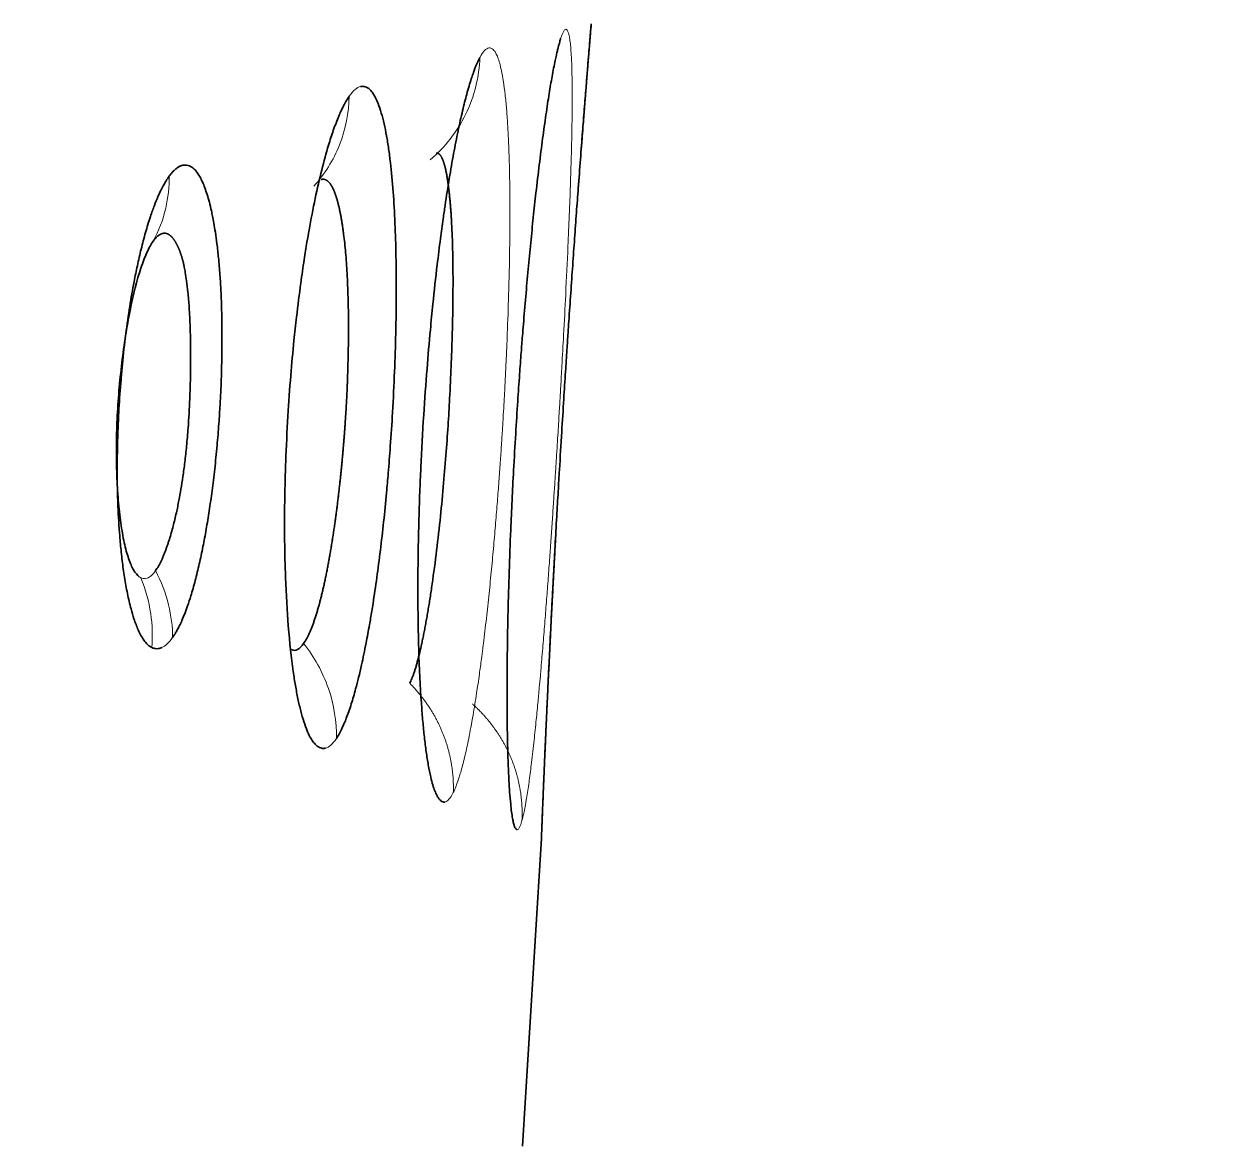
# Model space of a CAD drawing. Header units: inches. Extents: x -1096 to 3103, y -191 to 3207.
# Drawn here: x -28.635 to -24.657, y 1538.938 to 1542.681 of the extents above; entities that cross this region are included whole.
import ezdxf

# ---------------------------------------------------------------- set-up
doc = ezdxf.new("R2010")
doc.units = ezdxf.units.IN

msp = doc.modelspace()

# ---------------------------------------------------------------- linework, layer by layer
at = {"lineweight": 35}
for p, q in [((-26.7438, 1542.6811), (-26.7462, 1542.6517)), ((-26.9725, 1538.9381), (-26.9097, 1539.9651))]:
    msp.add_line(p, q, dxfattribs=at)
at = {"lineweight": 13}
for points, knots in [([(-24.657, 1604.0575), (-24.6612, 1604.0019), (-24.6697, 1603.8898), (-24.6825, 1603.7202), (-24.6954, 1603.5479), (-24.7085, 1603.373), (-24.7217, 1603.1954), (-24.7351, 1603.0151), (-24.7487, 1602.8322), (-24.7624, 1602.6465), (-24.7762, 1602.4583), (-24.8033, 1602.0882), (-24.8495, 1601.4522), (-24.9046, 1600.6884), (-24.9558, 1599.9769), (-24.9972, 1599.4027), (-25.0386, 1598.8284), (-25.08, 1598.2541), (-25.1215, 1597.6798), (-25.2023, 1596.5586), (-25.3127, 1595.03), (-25.4425, 1593.2333), (-25.5422, 1591.8545), (-25.6116, 1590.8938), (-25.6605, 1590.2177), (-25.6991, 1589.6825), (-25.7378, 1589.1445), (-25.7775, 1588.5933), (-25.8181, 1588.029), (-25.8596, 1587.4515), (-25.9021, 1586.8608), (-25.9455, 1586.257), (-25.9898, 1585.64), (-26.035, 1585.0098), (-26.0812, 1584.3665), (-26.1283, 1583.71), (-26.1763, 1583.0403), (-26.2252, 1582.3575), (-26.2751, 1581.6615), (-26.3258, 1580.9523), (-26.3776, 1580.23), (-26.4302, 1579.4945), (-26.4838, 1578.7459), (-26.5383, 1577.9841), (-26.5937, 1577.2091), (-26.7064, 1575.6334), (-26.878, 1573.2344), (-27.1101, 1569.9896), (-27.348, 1566.6641), (-27.5918, 1563.2577), (-27.8414, 1559.7706), (-28.0968, 1556.2027), (-28.3581, 1552.554), (-28.6288, 1548.7766), (-28.9068, 1544.8982), (-29.1902, 1540.9465), (-29.4735, 1536.9971), (-29.7568, 1533.05), (-30.0401, 1529.1052), (-30.3233, 1525.1627), (-30.6065, 1521.2225), (-30.8896, 1517.2847), (-31.1726, 1513.3491), (-31.4555, 1509.4158), (-31.7384, 1505.4849), (-32.0211, 1501.5563), (-32.3037, 1497.6299), (-32.4922, 1495.0131), (-32.5863, 1493.7051)], [0, 0, 0, 0, 0.001515, 0.003053, 0.004616, 0.006203, 0.007814, 0.009449, 0.011108, 0.012791, 0.014499, 0.01623, 0.022857, 0.031796, 0.037001, 0.042205, 0.047411, 0.052616, 0.057822, 0.063029, 0.083104, 0.099391, 0.111888, 0.120596, 0.125515, 0.130273, 0.135149, 0.140145, 0.14526, 0.150494, 0.155847, 0.16132, 0.166912, 0.172623, 0.178453, 0.184403, 0.190472, 0.19666, 0.202967, 0.209394, 0.21594, 0.222605, 0.229389, 0.236293, 0.243316, 0.250458, 0.27913, 0.308534, 0.338669, 0.369537, 0.401135, 0.433466, 0.466528, 0.500322, 0.536151, 0.571959, 0.607745, 0.64351, 0.679254, 0.714977, 0.750679, 0.78636, 0.822019, 0.857658, 0.893275, 0.928871, 0.964446, 1, 1, 1, 1]), ([(-26.9746, 1540.0242), (-26.9742, 1540.0256), (-26.9734, 1540.0287), (-26.972, 1540.0341), (-26.9705, 1540.0406), (-26.9687, 1540.0486), (-26.9667, 1540.058), (-26.9645, 1540.0693), (-26.9621, 1540.0826), (-26.9577, 1540.1082), (-26.9516, 1540.1484), (-26.9435, 1540.2105), (-26.9357, 1540.2779), (-26.9284, 1540.3478), (-26.9222, 1540.4101), (-26.9174, 1540.4622), (-26.9138, 1540.5017), (-26.9116, 1540.5272), (-26.9085, 1540.5633), (-26.9041, 1540.6149), (-26.8982, 1540.6883), (-26.8926, 1540.7606), (-26.8873, 1540.8311), (-26.8823, 1540.8993), (-26.8777, 1540.9647), (-26.8734, 1541.0271), (-26.8694, 1541.0863), (-26.8657, 1541.1419), (-26.8623, 1541.1939), (-26.8593, 1541.2421), (-26.8565, 1541.2864), (-26.854, 1541.3268), (-26.8518, 1541.3633), (-26.8499, 1541.3957), (-26.8482, 1541.4241), (-26.8468, 1541.4485), (-26.8446, 1541.4867), (-26.8409, 1541.5515), (-26.8352, 1541.655), (-26.8282, 1541.79), (-26.8219, 1541.9236), (-26.8168, 1542.0444), (-26.8131, 1542.1442), (-26.8102, 1542.2393), (-26.8084, 1542.319), (-26.8074, 1542.3852), (-26.8071, 1542.4402), (-26.8074, 1542.4916), (-26.8084, 1542.5385), (-26.8101, 1542.5759), (-26.8122, 1542.6047), (-26.8145, 1542.6259), (-26.8172, 1542.6418), (-26.82, 1542.6523), (-26.8227, 1542.6584), (-26.825, 1542.6615), (-26.8269, 1542.6627), (-26.8281, 1542.6629), (-26.8286, 1542.663)], [0, 0, 0, 0, 0.004872, 0.010579, 0.017122, 0.024499, 0.03271, 0.041755, 0.051631, 0.062336, 0.094597, 0.12323, 0.155284, 0.182579, 0.205128, 0.222917, 0.235918, 0.244119, 0.247515, 0.270238, 0.291929, 0.312578, 0.332172, 0.350704, 0.368185, 0.384628, 0.400043, 0.414437, 0.42781, 0.440165, 0.451502, 0.461823, 0.471127, 0.479417, 0.486691, 0.492953, 0.4982, 0.516118, 0.543024, 0.578966, 0.624011, 0.654396, 0.685503, 0.717305, 0.749775, 0.772781, 0.796809, 0.821872, 0.847992, 0.875186, 0.895515, 0.916054, 0.936799, 0.954886, 0.970252, 0.982896, 0.992814, 1, 1, 1, 1]), ([(-27.2036, 1540.1177), (-27.2028, 1540.1193), (-27.2011, 1540.1229), (-27.1983, 1540.1293), (-27.1951, 1540.1371), (-27.1914, 1540.1468), (-27.1872, 1540.1586), (-27.1826, 1540.1729), (-27.1749, 1540.1988), (-27.1647, 1540.2383), (-27.1514, 1540.3001), (-27.1386, 1540.3694), (-27.1267, 1540.4429), (-27.1174, 1540.5066), (-27.1106, 1540.5569), (-27.1062, 1540.5914), (-27.1006, 1540.6358), (-27.0935, 1540.6961), (-27.0845, 1540.7793), (-27.0763, 1540.8607), (-27.069, 1540.9396), (-27.0625, 1541.0151), (-27.0567, 1541.0868), (-27.0516, 1541.1542), (-27.0471, 1541.217), (-27.0432, 1541.2751), (-27.0398, 1541.3282), (-27.0369, 1541.3762), (-27.0345, 1541.4191), (-27.0324, 1541.4569), (-27.0302, 1541.5007), (-27.0271, 1541.5642), (-27.023, 1541.6601), (-27.0186, 1541.7885), (-27.0158, 1541.9155), (-27.0147, 1542.0296), (-27.015, 1542.1229), (-27.0165, 1542.2119), (-27.0191, 1542.2863), (-27.0224, 1542.3481), (-27.0261, 1542.3993), (-27.0308, 1542.4469), (-27.0365, 1542.4899), (-27.0426, 1542.5241), (-27.0489, 1542.5503), (-27.0551, 1542.5695), (-27.0616, 1542.5836), (-27.0678, 1542.5928), (-27.0733, 1542.5979), (-27.078, 1542.6003), (-27.0818, 1542.6011), (-27.0841, 1542.601), (-27.085, 1542.601)], [0, 0, 0, 0, 0.005677, 0.012431, 0.020264, 0.029172, 0.039157, 0.050215, 0.062343, 0.094666, 0.123243, 0.158827, 0.188477, 0.212202, 0.229972, 0.241753, 0.247536, 0.274585, 0.300234, 0.324459, 0.347244, 0.368595, 0.388537, 0.407085, 0.424248, 0.440028, 0.454426, 0.467443, 0.479082, 0.489344, 0.498229, 0.51496, 0.541471, 0.577807, 0.624039, 0.654254, 0.685303, 0.717162, 0.749801, 0.772926, 0.797012, 0.822074, 0.848133, 0.875207, 0.895532, 0.916068, 0.936809, 0.954801, 0.970119, 0.982761, 0.992723, 1, 1, 1, 1]), ([(-27.1149, 1542.5692), (-27.1173, 1542.5049), (-27.1491, 1542.3736), (-27.2328, 1542.2682), (-27.281, 1542.2275)], [0, 0, 0, 0, 0.504102, 1, 1, 1, 1]), ([(-27.5506, 1542.4395), (-27.5517, 1542.385), (-27.5733, 1542.274), (-27.6331, 1542.1792), (-27.669, 1542.1395)], [0, 0, 0, 0, 0.501379, 1, 1, 1, 1]), ([(-28.151, 1542.173), (-28.1506, 1542.1371), (-28.1587, 1542.0612), (-28.1856, 1541.9905), (-28.2041, 1541.9565)], [0, 0, 0, 0, 0.475307, 1, 1, 1, 1]), ([(-28.1964, 1540.8575), (-28.2057, 1540.8441), (-28.215, 1540.8358), (-28.2334, 1540.8291), (-28.2424, 1540.8307), (-28.251, 1540.8372)], [0, 0, 0, 0, 0.5, 0.5, 1, 1, 1, 1]), ([(-28.2089, 1540.6009), (-28.2059, 1540.6382), (-28.2083, 1540.7185), (-28.2298, 1540.7957), (-28.2457, 1540.8336)], [0, 0, 0, 0, 0.47368, 1, 1, 1, 1]), ([(-28.1394, 1540.6343), (-28.1397, 1540.6703), (-28.1492, 1540.7474), (-28.1774, 1540.8214), (-28.1964, 1540.8575)], [0, 0, 0, 0, 0.477106, 1, 1, 1, 1]), ([(-27.5933, 1540.2978), (-27.5923, 1540.3529), (-27.6012, 1540.4103), (-27.6388, 1540.5191), (-27.6675, 1540.5706), (-27.7027, 1540.6148)], [0, 0, 0, 0, 0.5, 0.5, 1, 1, 1, 1]), ([(-27.2036, 1540.1177), (-27.2035, 1540.1214), (-27.2033, 1540.1288), (-27.2033, 1540.14), (-27.2036, 1540.1512), (-27.2042, 1540.1625), (-27.205, 1540.1738), (-27.2061, 1540.1851), (-27.2075, 1540.1965), (-27.2091, 1540.2078), (-27.211, 1540.2192), (-27.2131, 1540.2305), (-27.2156, 1540.2418), (-27.2183, 1540.253), (-27.2213, 1540.2642), (-27.2245, 1540.2754), (-27.228, 1540.2865), (-27.2318, 1540.2975), (-27.2359, 1540.3084), (-27.2402, 1540.3193), (-27.2448, 1540.33), (-27.2496, 1540.3406), (-27.2547, 1540.3511), (-27.2601, 1540.3615), (-27.2657, 1540.3718), (-27.2715, 1540.3819), (-27.2775, 1540.3919), (-27.2838, 1540.4017), (-27.2903, 1540.4113), (-27.297, 1540.4208), (-27.3038, 1540.4302), (-27.3109, 1540.4393), (-27.3182, 1540.4482), (-27.3256, 1540.457), (-27.3332, 1540.4656), (-27.3409, 1540.4739), (-27.3462, 1540.4793), (-27.3489, 1540.482)], [0, 0, 0, 0, 0.027905, 0.055941, 0.084098, 0.112368, 0.14074, 0.169207, 0.197757, 0.226383, 0.255076, 0.283826, 0.312624, 0.341464, 0.370336, 0.399232, 0.428147, 0.457072, 0.486003, 0.514932, 0.543857, 0.57277, 0.601666, 0.630538, 0.659379, 0.688181, 0.716937, 0.745638, 0.774275, 0.80284, 0.831323, 0.859716, 0.88801, 0.916194, 0.94426, 0.972198, 1, 1, 1, 1]), ([(-26.9746, 1540.0242), (-26.9745, 1540.0277), (-26.9742, 1540.0347), (-26.974, 1540.0453), (-26.9741, 1540.0559), (-26.9745, 1540.0666), (-26.975, 1540.0773), (-26.9758, 1540.0881), (-26.9769, 1540.0988), (-26.9782, 1540.1096), (-26.9797, 1540.1204), (-26.9815, 1540.1311), (-26.9836, 1540.1419), (-26.9858, 1540.1526), (-26.9883, 1540.1633), (-26.9911, 1540.1739), (-26.9941, 1540.1845), (-26.9973, 1540.1951), (-27.0008, 1540.2056), (-27.0046, 1540.216), (-27.0085, 1540.2263), (-27.0128, 1540.2365), (-27.0172, 1540.2467), (-27.0219, 1540.2567), (-27.0269, 1540.2666), (-27.032, 1540.2765), (-27.0374, 1540.2861), (-27.043, 1540.2957), (-27.0488, 1540.3051), (-27.0548, 1540.3144), (-27.061, 1540.3236), (-27.0674, 1540.3326), (-27.0739, 1540.3414), (-27.0806, 1540.3501), (-27.0875, 1540.3586), (-27.0946, 1540.3669), (-27.1018, 1540.3751), (-27.1092, 1540.3831), (-27.1167, 1540.3908), (-27.1244, 1540.3984), (-27.1321, 1540.4058), (-27.1375, 1540.4106), (-27.1401, 1540.413)], [0, 0, 0, 0, 0.024309, 0.048737, 0.073277, 0.097921, 0.122662, 0.147492, 0.172405, 0.197393, 0.222448, 0.247563, 0.272731, 0.297944, 0.323197, 0.348483, 0.373794, 0.399127, 0.424474, 0.449831, 0.475193, 0.500556, 0.525915, 0.551268, 0.576611, 0.601938, 0.627244, 0.652524, 0.677773, 0.702983, 0.728149, 0.753263, 0.778319, 0.80331, 0.828228, 0.853067, 0.877817, 0.902473, 0.927027, 0.951471, 0.975797, 1, 1, 1, 1])]:
    msp.add_open_spline(points, degree=3, knots=knots, dxfattribs=at)
for points in [[(-26.8286, 1542.663), (-26.8335, 1542.6624), (-26.8392, 1542.6522), (-26.8457, 1542.6321)], [(-27.085, 1542.601), (-27.0943, 1542.5995), (-27.1043, 1542.5889), (-27.1149, 1542.5692)], [(-27.5125, 1542.4721), (-27.5247, 1542.4691), (-27.5375, 1542.4583), (-27.5506, 1542.4395)], [(-28.2511, 1540.8371), (-28.2493, 1540.8357), (-28.2475, 1540.8345), (-28.2457, 1540.8336)], [(-28.1753, 1540.6006), (-28.1634, 1540.606), (-28.1513, 1540.6172), (-28.1394, 1540.6343)], [(-27.6301, 1540.2652), (-27.6181, 1540.2682), (-27.6057, 1540.2791), (-27.5933, 1540.2978)], [(-27.2323, 1540.0858), (-27.223, 1540.0873), (-27.2134, 1540.0979), (-27.2036, 1540.1177)], [(-26.9904, 1539.9933), (-26.9855, 1539.9939), (-26.9802, 1540.0041), (-26.9746, 1540.0242)]]:
    msp.add_open_spline(points, degree=3, dxfattribs=at)
at = {"lineweight": 35}
for points, knots in [([(-26.7869, 1542.1344), (-26.7867, 1542.1376), (-26.7839, 1542.1746), (-26.7787, 1542.2432), (-26.7724, 1542.3246), (-26.7671, 1542.3924), (-26.7627, 1542.449), (-26.7584, 1542.5019), (-26.7546, 1542.5503), (-26.7514, 1542.589), (-26.749, 1542.6189), (-26.7471, 1542.6411), (-26.7458, 1542.6577), (-26.7448, 1542.6689), (-26.7442, 1542.6756), (-26.7439, 1542.6791), (-26.7438, 1542.6806), (-26.7438, 1542.6809), (-26.7438, 1542.6811)], [0, 0, 0, 0, 0.009648, 0.109729, 0.211715, 0.284115, 0.359772, 0.438728, 0.521049, 0.606793, 0.670847, 0.735553, 0.800894, 0.857989, 0.906456, 0.946289, 0.977476, 1, 1, 1, 1]), ([(-26.8457, 1542.6321), (-26.8462, 1542.6305), (-26.8473, 1542.627), (-26.8491, 1542.6207), (-26.8513, 1542.6128), (-26.8539, 1542.603), (-26.8569, 1542.591), (-26.8602, 1542.5763), (-26.866, 1542.5497), (-26.8739, 1542.509), (-26.8842, 1542.448), (-26.8948, 1542.3789), (-26.9058, 1542.2996), (-26.917, 1542.2125), (-26.9273, 1542.1241), (-26.9369, 1542.0364), (-26.9456, 1541.9514), (-26.954, 1541.8631), (-26.9622, 1541.7722), (-26.9685, 1541.6975), (-26.9735, 1541.6349), (-26.9778, 1541.5795), (-26.9831, 1541.5069), (-26.9893, 1541.4169), (-26.9961, 1541.3096), (-27.0043, 1541.1656), (-27.014, 1540.9626), (-27.0202, 1540.7709), (-27.0232, 1540.6171), (-27.0244, 1540.5172), (-27.0246, 1540.421), (-27.0239, 1540.34), (-27.0226, 1540.2726), (-27.0209, 1540.217), (-27.0187, 1540.1652), (-27.0158, 1540.1184), (-27.0127, 1540.0809), (-27.0095, 1540.0521), (-27.0062, 1540.0306), (-27.0028, 1540.0148), (-26.9996, 1540.0042), (-26.9967, 1539.998), (-26.9942, 1539.9949), (-26.9921, 1539.9935), (-26.9909, 1539.9934), (-26.9904, 1539.9933)], [0, 0, 0, 0, 0.005489, 0.012106, 0.019849, 0.028718, 0.03871, 0.049822, 0.062049, 0.094134, 0.122722, 0.153793, 0.184814, 0.215782, 0.246701, 0.271782, 0.296807, 0.321791, 0.346741, 0.371656, 0.38183, 0.396322, 0.415129, 0.438238, 0.465633, 0.497291, 0.548689, 0.623092, 0.653058, 0.684038, 0.716037, 0.749085, 0.772414, 0.796664, 0.821824, 0.847885, 0.874825, 0.895221, 0.915812, 0.936601, 0.954502, 0.969791, 0.982471, 0.992541, 1, 1, 1, 1]), ([(-26.7462, 1542.6517), (-26.7463, 1542.6501), (-26.7466, 1542.6466), (-26.7471, 1542.6404), (-26.7477, 1542.6326), (-26.7485, 1542.6229), (-26.7495, 1542.6109), (-26.7507, 1542.5962), (-26.7529, 1542.5696), (-26.7563, 1542.5288), (-26.7612, 1542.4674), (-26.7668, 1542.3979), (-26.773, 1542.3179), (-26.7798, 1542.2299), (-26.7865, 1542.1404), (-26.7931, 1542.0517), (-26.7993, 1541.9655), (-26.8056, 1541.876), (-26.812, 1541.7838), (-26.8172, 1541.7082), (-26.8214, 1541.645), (-26.8251, 1541.5891), (-26.8299, 1541.5155), (-26.8357, 1541.4239), (-26.8425, 1541.3144), (-26.8487, 1541.2118), (-26.8542, 1541.1177), (-26.8591, 1541.0332), (-26.8645, 1540.9359), (-26.8703, 1540.8272), (-26.878, 1540.6788), (-26.8869, 1540.499), (-26.8936, 1540.3519), (-26.8979, 1540.2556), (-26.9003, 1540.1986), (-26.9026, 1540.1453), (-26.9046, 1540.0967), (-26.9062, 1540.0579), (-26.9074, 1540.0278), (-26.9083, 1540.0055), (-26.909, 1539.9887), (-26.9094, 1539.9775), (-26.9097, 1539.9708), (-26.9098, 1539.9672), (-26.9099, 1539.9655), (-26.9099, 1539.9652), (-26.9099, 1539.9651)], [0, 0, 0, 0, 0.005478, 0.012088, 0.019828, 0.028697, 0.038694, 0.049815, 0.062055, 0.094135, 0.122732, 0.153805, 0.184826, 0.215793, 0.246708, 0.271782, 0.296802, 0.321784, 0.346734, 0.371652, 0.381642, 0.396023, 0.414791, 0.437934, 0.465436, 0.497272, 0.515227, 0.536784, 0.561953, 0.590755, 0.623221, 0.684062, 0.749062, 0.772183, 0.796327, 0.821486, 0.847648, 0.874792, 0.895106, 0.915702, 0.936587, 0.954439, 0.969705, 0.982388, 0.992487, 1, 1, 1, 1]), ([(-27.1149, 1542.5692), (-27.1157, 1542.5676), (-27.1175, 1542.5641), (-27.1205, 1542.5579), (-27.1241, 1542.5501), (-27.1282, 1542.5406), (-27.1328, 1542.5288), (-27.138, 1542.5146), (-27.1467, 1542.4889), (-27.1584, 1542.4496), (-27.1731, 1542.3911), (-27.1877, 1542.3251), (-27.2026, 1542.2495), (-27.2171, 1542.1665), (-27.2287, 1542.0922), (-27.2384, 1542.0246), (-27.2473, 1541.959), (-27.259, 1541.8652), (-27.2702, 1541.7632), (-27.2816, 1541.6472), (-27.2921, 1541.524), (-27.3032, 1541.3699), (-27.3108, 1541.2318), (-27.3158, 1541.1119), (-27.3191, 1541.0094), (-27.3215, 1540.888), (-27.3221, 1540.7353), (-27.3188, 1540.5621), (-27.3116, 1540.4277), (-27.3041, 1540.3399), (-27.2986, 1540.2882), (-27.2923, 1540.2404), (-27.2851, 1540.1973), (-27.2777, 1540.1631), (-27.2704, 1540.1369), (-27.2635, 1540.1175), (-27.2565, 1540.1034), (-27.25, 1540.0942), (-27.2443, 1540.089), (-27.2394, 1540.0865), (-27.2355, 1540.0857), (-27.2332, 1540.0858), (-27.2323, 1540.0858)], [0, 0, 0, 0, 0.005516, 0.01215, 0.0199, 0.028767, 0.038748, 0.049839, 0.062036, 0.094143, 0.122701, 0.153762, 0.184779, 0.215748, 0.246673, 0.261603, 0.282411, 0.309111, 0.347406, 0.37165, 0.407578, 0.449462, 0.497236, 0.519574, 0.547992, 0.582517, 0.623199, 0.683878, 0.749073, 0.772572, 0.796908, 0.82207, 0.848049, 0.874824, 0.895222, 0.915813, 0.936602, 0.954405, 0.969645, 0.982324, 0.992443, 1, 1, 1, 1]), ([(-27.5933, 1540.2978), (-27.5923, 1540.2994), (-27.59, 1540.3029), (-27.5865, 1540.3089), (-27.5823, 1540.3164), (-27.5776, 1540.3255), (-27.5724, 1540.3365), (-27.5666, 1540.3496), (-27.5569, 1540.3735), (-27.5443, 1540.4097), (-27.5272, 1540.4683), (-27.5106, 1540.536), (-27.4954, 1540.6094), (-27.4841, 1540.6705), (-27.4766, 1540.7152), (-27.4683, 1540.7669), (-27.4584, 1540.8337), (-27.4466, 1540.9249), (-27.4358, 1541.0196), (-27.4272, 1541.1059), (-27.4198, 1541.1901), (-27.4129, 1541.2795), (-27.4055, 1541.3931), (-27.3993, 1541.5194), (-27.3936, 1541.6975), (-27.3931, 1541.8655), (-27.3977, 1542.0187), (-27.4038, 1542.124), (-27.4114, 1542.205), (-27.4192, 1542.2652), (-27.4262, 1542.3089), (-27.4344, 1542.3491), (-27.4437, 1542.3851), (-27.4532, 1542.4135), (-27.4626, 1542.4349), (-27.4716, 1542.4504), (-27.4807, 1542.4613), (-27.4892, 1542.4681), (-27.4967, 1542.4715), (-27.5031, 1542.4728), (-27.5082, 1542.4728), (-27.5112, 1542.4723), (-27.5125, 1542.4721)], [0, 0, 0, 0, 0.00574, 0.012539, 0.020395, 0.029309, 0.039278, 0.0503, 0.062374, 0.094808, 0.123301, 0.163195, 0.195598, 0.220506, 0.237864, 0.247638, 0.279014, 0.310359, 0.341623, 0.372778, 0.393309, 0.421103, 0.456142, 0.498405, 0.538106, 0.624054, 0.66412, 0.706058, 0.749801, 0.773059, 0.797214, 0.822278, 0.848274, 0.875218, 0.895535, 0.916069, 0.936814, 0.954645, 0.96988, 0.982521, 0.992562, 1, 1, 1, 1]), ([(-27.5506, 1542.4395), (-27.5516, 1542.438), (-27.5539, 1542.4347), (-27.5576, 1542.4288), (-27.5619, 1542.4215), (-27.5669, 1542.4125), (-27.5726, 1542.4016), (-27.5788, 1542.3884), (-27.5893, 1542.3647), (-27.6031, 1542.3288), (-27.6222, 1542.2697), (-27.6426, 1542.1951), (-27.6644, 1542.1001), (-27.6805, 1542.017), (-27.6925, 1541.9477), (-27.7018, 1541.8894), (-27.7138, 1541.8068), (-27.7251, 1541.7163), (-27.7363, 1541.6132), (-27.7463, 1541.5031), (-27.756, 1541.3674), (-27.7617, 1541.248), (-27.7648, 1541.145), (-27.7664, 1541.0564), (-27.7663, 1540.9494), (-27.7631, 1540.8155), (-27.7545, 1540.6645), (-27.7419, 1540.5485), (-27.7301, 1540.4731), (-27.7217, 1540.4288), (-27.7123, 1540.3885), (-27.7019, 1540.3525), (-27.6915, 1540.3242), (-27.6815, 1540.3028), (-27.6719, 1540.2872), (-27.6625, 1540.2762), (-27.6537, 1540.2694), (-27.6461, 1540.2659), (-27.6397, 1540.2646), (-27.6345, 1540.2645), (-27.6315, 1540.265), (-27.6301, 1540.2652)], [0, 0, 0, 0, 0.005554, 0.012212, 0.019972, 0.028835, 0.038798, 0.049857, 0.062009, 0.094144, 0.122654, 0.164029, 0.205336, 0.246577, 0.261309, 0.282117, 0.309016, 0.346447, 0.371562, 0.40803, 0.449921, 0.49717, 0.518469, 0.546547, 0.581427, 0.623161, 0.683442, 0.749063, 0.772788, 0.797238, 0.822404, 0.848274, 0.87483, 0.895236, 0.915826, 0.936607, 0.954255, 0.969416, 0.982094, 0.992289, 1, 1, 1, 1]), ([(-27.2609, 1542.2495), (-27.2604, 1542.2496), (-27.2593, 1542.2498), (-27.2578, 1542.2498), (-27.2562, 1542.2496), (-27.2547, 1542.2491), (-27.2532, 1542.2484), (-27.2517, 1542.2475), (-27.2502, 1542.2463), (-27.2488, 1542.245), (-27.2474, 1542.2434), (-27.2461, 1542.2416), (-27.2447, 1542.2396), (-27.2434, 1542.2374), (-27.2421, 1542.235), (-27.2408, 1542.2324), (-27.2396, 1542.2296), (-27.2384, 1542.2266), (-27.2372, 1542.2235), (-27.236, 1542.2201), (-27.2349, 1542.2166), (-27.2338, 1542.213), (-27.2327, 1542.2091), (-27.2316, 1542.2051), (-27.2306, 1542.201), (-27.2296, 1542.1967), (-27.2286, 1542.1922), (-27.2276, 1542.1876), (-27.2267, 1542.1829), (-27.2257, 1542.178), (-27.2248, 1542.173), (-27.224, 1542.1678), (-27.2231, 1542.1625), (-27.2223, 1542.1571), (-27.2215, 1542.1516), (-27.2207, 1542.146), (-27.2199, 1542.1402), (-27.2192, 1542.1343), (-27.2184, 1542.1284), (-27.2177, 1542.1223), (-27.2171, 1542.1161), (-27.2164, 1542.1098), (-27.2158, 1542.1034), (-27.2151, 1542.0969), (-27.2145, 1542.0904), (-27.214, 1542.0837), (-27.2134, 1542.077), (-27.2129, 1542.0702), (-27.2123, 1542.0634), (-27.2118, 1542.0564), (-27.2113, 1542.0494), (-27.2109, 1542.0424), (-27.2104, 1542.0353), (-27.21, 1542.0281), (-27.2086, 1542.0046), (-27.2066, 1541.9615), (-27.205, 1541.8935), (-27.2044, 1541.8169), (-27.2051, 1541.7317), (-27.2072, 1541.6385), (-27.2107, 1541.5379), (-27.2153, 1541.4377), (-27.2211, 1541.3382), (-27.2282, 1541.2389), (-27.2371, 1541.1325), (-27.248, 1541.021), (-27.261, 1540.9073), (-27.2719, 1540.8272), (-27.2794, 1540.7779), (-27.2827, 1540.7562), (-27.2861, 1540.7352), (-27.2896, 1540.7148), (-27.293, 1540.6951), (-27.2965, 1540.676), (-27.2999, 1540.6577), (-27.3034, 1540.64), (-27.3069, 1540.623), (-27.3104, 1540.6068), (-27.3139, 1540.5913), (-27.3174, 1540.5766), (-27.3209, 1540.5627), (-27.3245, 1540.5496), (-27.328, 1540.5373), (-27.3315, 1540.5258), (-27.335, 1540.5152), (-27.3385, 1540.5055), (-27.342, 1540.4967), (-27.3454, 1540.4887), (-27.3477, 1540.4843), (-27.3489, 1540.482)], [0, 0, 0, 0, 0.005645, 0.011258, 0.016839, 0.022387, 0.027904, 0.033389, 0.038844, 0.044268, 0.049661, 0.055023, 0.060356, 0.065659, 0.070932, 0.076175, 0.081388, 0.086572, 0.091726, 0.09685, 0.101945, 0.10701, 0.112045, 0.11705, 0.122026, 0.126972, 0.131888, 0.136774, 0.141631, 0.146459, 0.151256, 0.156025, 0.160764, 0.165474, 0.170154, 0.174805, 0.179427, 0.18402, 0.188585, 0.19312, 0.197627, 0.202105, 0.206555, 0.210977, 0.21537, 0.219735, 0.224072, 0.228381, 0.232662, 0.236915, 0.241139, 0.245336, 0.249505, 0.253646, 0.257758, 0.289699, 0.323212, 0.358274, 0.394852, 0.432909, 0.472422, 0.513416, 0.547827, 0.585533, 0.626524, 0.67085, 0.718576, 0.769541, 0.780461, 0.791381, 0.802299, 0.813213, 0.824125, 0.835038, 0.845953, 0.856873, 0.8678, 0.878734, 0.889679, 0.900636, 0.911606, 0.922593, 0.933597, 0.944622, 0.955665, 0.966726, 0.977802, 0.988894, 1, 1, 1, 1]), ([(-28.1144, 1542.2067), (-28.1154, 1542.2062), (-28.1175, 1542.2052), (-28.1207, 1542.2034), (-28.1238, 1542.2013), (-28.1269, 1542.199), (-28.13, 1542.1965), (-28.133, 1542.1937), (-28.1361, 1542.1907), (-28.1391, 1542.1876), (-28.1421, 1542.1842), (-28.1451, 1542.1807), (-28.148, 1542.1769), (-28.15, 1542.1743), (-28.151, 1542.173)], [0, 0, 0, 0, 0.087726, 0.174597, 0.26064, 0.345882, 0.430348, 0.514063, 0.597044, 0.679271, 0.760709, 0.841329, 0.921101, 1, 1, 1, 1]), ([(-28.1394, 1540.6343), (-28.138, 1540.6364), (-28.1349, 1540.6412), (-28.1297, 1540.6496), (-28.1234, 1540.6605), (-28.1162, 1540.6745), (-28.108, 1540.6921), (-28.0989, 1540.714), (-28.089, 1540.7409), (-28.0771, 1540.7773), (-28.064, 1540.8234), (-28.0505, 1540.8787), (-28.0383, 1540.936), (-28.0273, 1540.995), (-28.0171, 1541.0572), (-28.0076, 1541.1243), (-27.9988, 1541.1972), (-27.9912, 1541.2723), (-27.9854, 1541.3441), (-27.9813, 1541.4072), (-27.9786, 1541.4599), (-27.977, 1541.5022), (-27.9761, 1541.534), (-27.9757, 1541.5555), (-27.9753, 1541.5738), (-27.9751, 1541.5926), (-27.9749, 1541.6152), (-27.9748, 1541.6386), (-27.9749, 1541.6626), (-27.9752, 1541.6872), (-27.9756, 1541.7124), (-27.9763, 1541.738), (-27.9772, 1541.764), (-27.9784, 1541.7904), (-27.9799, 1541.817), (-27.9823, 1541.8545), (-27.9861, 1541.8989), (-27.9913, 1541.9461), (-27.9966, 1541.9845), (-28.0016, 1542.015), (-28.006, 1542.0384), (-28.011, 1542.062), (-28.0169, 1542.0864), (-28.0243, 1542.1122), (-28.0319, 1542.1346), (-28.0398, 1542.1539), (-28.0478, 1542.1701), (-28.0571, 1542.1851), (-28.0688, 1542.1991), (-28.0813, 1542.2074), (-28.0927, 1542.2104), (-28.1011, 1542.2104), (-28.1082, 1542.2091), (-28.1125, 1542.2075), (-28.1144, 1542.2067)], [0, 0, 0, 0, 0.008312, 0.018718, 0.031215, 0.045793, 0.062447, 0.081166, 0.101965, 0.12488, 0.158032, 0.189933, 0.220552, 0.249847, 0.279081, 0.309902, 0.342245, 0.37604, 0.40723, 0.433936, 0.456243, 0.474204, 0.487831, 0.49712, 0.502069, 0.511588, 0.521488, 0.53177, 0.542435, 0.553485, 0.564918, 0.576737, 0.588939, 0.601522, 0.614485, 0.627837, 0.657455, 0.683638, 0.706353, 0.725554, 0.7412, 0.75326, 0.775273, 0.796753, 0.817681, 0.838042, 0.857822, 0.877012, 0.903556, 0.937505, 0.957454, 0.974506, 0.988684, 1, 1, 1, 1]), ([(-28.151, 1542.173), (-28.1524, 1542.1709), (-28.1559, 1542.166), (-28.1618, 1542.1568), (-28.1694, 1542.1441), (-28.1784, 1542.1268), (-28.1889, 1542.1041), (-28.2008, 1542.0748), (-28.2148, 1542.0355), (-28.2296, 1541.987), (-28.2442, 1541.9316), (-28.2569, 1541.8765), (-28.2697, 1541.8134), (-28.283, 1541.7378), (-28.2962, 1541.6455), (-28.3055, 1541.5631), (-28.313, 1541.4798), (-28.3178, 1541.4117), (-28.3211, 1541.3443), (-28.3229, 1541.2948), (-28.3238, 1541.2518), (-28.3243, 1541.2052), (-28.3242, 1541.1454), (-28.3219, 1541.0639), (-28.3172, 1540.9856), (-28.3108, 1540.9167), (-28.3041, 1540.8612), (-28.2953, 1540.8059), (-28.2864, 1540.7625), (-28.2772, 1540.7259), (-28.2674, 1540.6926), (-28.2533, 1540.6557), (-28.2378, 1540.6275), (-28.2217, 1540.6087), (-28.2087, 1540.6001), (-28.1971, 1540.597), (-28.1884, 1540.597), (-28.1813, 1540.5983), (-28.1771, 1540.5999), (-28.1753, 1540.6006)], [0, 0, 0, 0, 0.00838, 0.019828, 0.034311, 0.051779, 0.07223, 0.095696, 0.122213, 0.156817, 0.188919, 0.218495, 0.245511, 0.285003, 0.326851, 0.370915, 0.392493, 0.433838, 0.457227, 0.478268, 0.49699, 0.512576, 0.538783, 0.575717, 0.623427, 0.651319, 0.681697, 0.714579, 0.749997, 0.768411, 0.795415, 0.831012, 0.875167, 0.903589, 0.936491, 0.95725, 0.97475, 0.989001, 1, 1, 1, 1]), ([(-27.6443, 1542.1617), (-27.6435, 1542.1619), (-27.6421, 1542.1624), (-27.6399, 1542.1628), (-27.6378, 1542.1629), (-27.6357, 1542.1628), (-27.6336, 1542.1625), (-27.6316, 1542.162), (-27.6296, 1542.1613), (-27.6276, 1542.1603), (-27.6256, 1542.1592), (-27.6237, 1542.1578), (-27.6218, 1542.1563), (-27.62, 1542.1546), (-27.6182, 1542.1527), (-27.6164, 1542.1506), (-27.6146, 1542.1484), (-27.6129, 1542.146), (-27.6112, 1542.1434), (-27.6096, 1542.1407), (-27.6079, 1542.1379), (-27.6063, 1542.1348), (-27.6048, 1542.1317), (-27.6032, 1542.1284), (-27.6017, 1542.1249), (-27.6002, 1542.1214), (-27.5988, 1542.1177), (-27.5974, 1542.1139), (-27.596, 1542.1099), (-27.5946, 1542.1059), (-27.5933, 1542.1017), (-27.592, 1542.0975), (-27.5907, 1542.0931), (-27.5895, 1542.0887), (-27.5882, 1542.0841), (-27.587, 1542.0795), (-27.5859, 1542.0748), (-27.5847, 1542.07), (-27.5836, 1542.0651), (-27.5826, 1542.0601), (-27.5815, 1542.0551), (-27.5805, 1542.05), (-27.5795, 1542.0448), (-27.5785, 1542.0396), (-27.5775, 1542.0343), (-27.5766, 1542.029), (-27.5757, 1542.0236), (-27.5748, 1542.0182), (-27.574, 1542.0127), (-27.5731, 1542.0072), (-27.5723, 1542.0016), (-27.5715, 1541.9961), (-27.5707, 1541.9905), (-27.57, 1541.9849), (-27.567, 1541.9623), (-27.5624, 1541.9189), (-27.5575, 1541.8486), (-27.5542, 1541.7689), (-27.5528, 1541.6805), (-27.5535, 1541.5841), (-27.5556, 1541.5139), (-27.5572, 1541.4742), (-27.5575, 1541.4665), (-27.5579, 1541.4585), (-27.5582, 1541.4502), (-27.5587, 1541.4416), (-27.5591, 1541.4326), (-27.5596, 1541.4234), (-27.5601, 1541.4138), (-27.5607, 1541.404), (-27.5613, 1541.3938), (-27.5619, 1541.3833), (-27.5626, 1541.3725), (-27.5633, 1541.3614), (-27.5641, 1541.35), (-27.5649, 1541.3383), (-27.5658, 1541.3263), (-27.5667, 1541.314), (-27.5677, 1541.3014), (-27.5687, 1541.2885), (-27.5698, 1541.2753), (-27.5709, 1541.2619), (-27.5721, 1541.2482), (-27.5734, 1541.2342), (-27.5747, 1541.22), (-27.5761, 1541.2055), (-27.5776, 1541.1908), (-27.5791, 1541.1759), (-27.5807, 1541.1607), (-27.5823, 1541.1453), (-27.5841, 1541.1297), (-27.5859, 1541.1139), (-27.5878, 1541.098), (-27.5897, 1541.0818), (-27.5918, 1541.0655), (-27.5939, 1541.0491), (-27.5962, 1541.0326), (-27.5985, 1541.016), (-27.6008, 1540.9993), (-27.6033, 1540.9825), (-27.6059, 1540.9658), (-27.6085, 1540.949), (-27.6113, 1540.9323), (-27.6141, 1540.9156), (-27.617, 1540.899), (-27.62, 1540.8826), (-27.6231, 1540.8662), (-27.6263, 1540.85), (-27.6296, 1540.834), (-27.633, 1540.8183), (-27.6364, 1540.8027), (-27.6399, 1540.7875), (-27.6436, 1540.7726), (-27.6473, 1540.758), (-27.6511, 1540.7437), (-27.655, 1540.7299), (-27.6589, 1540.7165), (-27.663, 1540.7036), (-27.6671, 1540.6911), (-27.6713, 1540.6792), (-27.6756, 1540.6679), (-27.6799, 1540.6572), (-27.6843, 1540.6472), (-27.6888, 1540.6379), (-27.6934, 1540.6293), (-27.698, 1540.6215), (-27.7011, 1540.6171), (-27.7027, 1540.6148)], [0, 0, 0, 0, 0.005865, 0.011687, 0.017466, 0.023202, 0.028896, 0.034548, 0.040159, 0.045728, 0.051256, 0.056744, 0.062191, 0.067598, 0.072964, 0.078291, 0.083577, 0.088824, 0.09403, 0.099197, 0.104323, 0.109409, 0.114456, 0.119462, 0.124428, 0.129354, 0.13424, 0.139087, 0.143893, 0.14866, 0.153387, 0.158074, 0.162721, 0.167329, 0.171897, 0.176426, 0.180915, 0.185365, 0.189776, 0.194148, 0.198481, 0.202775, 0.20703, 0.211247, 0.215425, 0.219564, 0.223665, 0.227727, 0.231751, 0.235736, 0.239683, 0.243591, 0.247461, 0.251293, 0.255086, 0.293166, 0.332769, 0.373855, 0.41637, 0.460265, 0.505542, 0.508741, 0.512072, 0.515536, 0.519132, 0.522861, 0.526723, 0.530717, 0.534844, 0.539104, 0.543496, 0.548021, 0.552678, 0.557469, 0.562392, 0.567448, 0.572636, 0.577957, 0.583411, 0.588998, 0.594717, 0.600568, 0.606552, 0.612669, 0.618919, 0.625302, 0.631818, 0.638469, 0.645255, 0.652176, 0.659233, 0.666427, 0.673758, 0.681227, 0.688832, 0.696573, 0.70445, 0.71246, 0.720603, 0.728878, 0.737285, 0.745822, 0.754488, 0.763283, 0.772204, 0.781251, 0.790421, 0.799713, 0.809123, 0.818654, 0.828304, 0.838077, 0.847971, 0.857989, 0.868132, 0.8784, 0.888796, 0.899319, 0.909973, 0.920758, 0.931677, 0.942732, 0.953922, 0.965245, 0.9767, 0.988285, 1, 1, 1, 1]), ([(-28.2041, 1541.9565), (-28.2001, 1541.962), (-28.1962, 1541.9666), (-28.1884, 1541.974), (-28.1846, 1541.9769), (-28.1808, 1541.9788)], [0, 0, 0, 0, 0.5, 0.5, 1, 1, 1, 1]), ([(-28.1808, 1541.9788), (-28.18, 1541.9792), (-28.1783, 1541.9801), (-28.176, 1541.981), (-28.1736, 1541.9817), (-28.1713, 1541.9823), (-28.1691, 1541.9826), (-28.1669, 1541.9827), (-28.1647, 1541.9826), (-28.1626, 1541.9824), (-28.1605, 1541.982), (-28.1585, 1541.9814), (-28.1565, 1541.9807), (-28.1546, 1541.9798), (-28.1527, 1541.9788), (-28.1508, 1541.9776), (-28.149, 1541.9764), (-28.1472, 1541.975), (-28.1455, 1541.9736), (-28.1438, 1541.972), (-28.1422, 1541.9703), (-28.1405, 1541.9686), (-28.139, 1541.9668), (-28.1375, 1541.9649), (-28.136, 1541.9629), (-28.1345, 1541.9609), (-28.1331, 1541.9588), (-28.1317, 1541.9567), (-28.1304, 1541.9545), (-28.1291, 1541.9523), (-28.1278, 1541.9501), (-28.1266, 1541.9479), (-28.1254, 1541.9456), (-28.1243, 1541.9433), (-28.1232, 1541.941), (-28.1221, 1541.9387), (-28.121, 1541.9364), (-28.12, 1541.934), (-28.119, 1541.9317), (-28.1181, 1541.9294), (-28.1172, 1541.9271), (-28.1163, 1541.9249), (-28.1154, 1541.9226), (-28.1146, 1541.9204), (-28.1138, 1541.9182), (-28.113, 1541.916), (-28.1123, 1541.9139), (-28.1116, 1541.9118), (-28.1109, 1541.9097), (-28.1103, 1541.9077), (-28.1096, 1541.9058), (-28.109, 1541.9038), (-28.1085, 1541.902), (-28.1079, 1541.9001), (-28.1074, 1541.8984), (-28.1069, 1541.8967), (-28.1065, 1541.895), (-28.106, 1541.8934), (-28.1056, 1541.8919), (-28.1052, 1541.8904), (-28.1048, 1541.889), (-28.1045, 1541.8877), (-28.1042, 1541.8864), (-28.1039, 1541.8852), (-28.1036, 1541.8841), (-28.1034, 1541.883), (-28.1031, 1541.8821), (-28.1022, 1541.8778), (-28.1001, 1541.8679), (-28.0967, 1541.8492), (-28.0925, 1541.8217), (-28.088, 1541.7839), (-28.0837, 1541.7327), (-28.0807, 1541.6716), (-28.0794, 1541.607), (-28.0795, 1541.5504), (-28.0801, 1541.4924), (-28.0822, 1541.4214), (-28.0866, 1541.3447), (-28.0926, 1541.2742), (-28.0985, 1541.2201), (-28.1048, 1541.1722), (-28.1114, 1541.1299), (-28.1187, 1541.0896), (-28.1273, 1541.0482), (-28.1379, 1541.0042), (-28.147, 1540.972), (-28.1539, 1540.9508), (-28.1576, 1540.9398), (-28.1614, 1540.929), (-28.1654, 1540.9184), (-28.1695, 1540.9082), (-28.1737, 1540.8984), (-28.178, 1540.8891), (-28.1824, 1540.8802), (-28.187, 1540.872), (-28.1917, 1540.8643), (-28.1948, 1540.8598), (-28.1964, 1540.8575)], [0, 0, 0, 0, 0.006402, 0.012718, 0.018948, 0.025094, 0.031155, 0.037133, 0.043028, 0.04884, 0.054569, 0.060216, 0.065781, 0.071264, 0.076665, 0.081984, 0.08722, 0.092375, 0.097449, 0.10244, 0.107349, 0.112176, 0.116921, 0.121583, 0.126163, 0.13066, 0.135075, 0.139407, 0.143656, 0.147821, 0.151904, 0.155903, 0.159818, 0.16365, 0.167397, 0.171061, 0.174641, 0.178137, 0.181548, 0.184875, 0.188117, 0.191275, 0.194348, 0.197337, 0.20024, 0.203059, 0.205792, 0.208441, 0.211005, 0.213483, 0.215876, 0.218184, 0.220407, 0.222544, 0.224596, 0.226563, 0.228444, 0.23024, 0.231951, 0.233576, 0.235115, 0.23657, 0.237938, 0.239222, 0.240419, 0.241532, 0.242559, 0.2435, 0.254774, 0.272666, 0.297131, 0.32809, 0.365456, 0.412583, 0.454131, 0.490059, 0.516928, 0.558931, 0.61621, 0.652384, 0.685699, 0.716076, 0.743451, 0.769233, 0.799226, 0.833359, 0.871554, 0.882023, 0.892722, 0.903654, 0.914822, 0.926232, 0.937891, 0.949803, 0.96197, 0.974391, 0.987067, 1, 1, 1, 1]), ([(-28.251, 1540.8372), (-28.2574, 1540.842), (-28.2636, 1540.8495), (-28.2755, 1540.8698), (-28.2811, 1540.8825), (-28.2915, 1540.9131), (-28.2963, 1540.931), (-28.305, 1540.9708), (-28.3127, 1541.0148), (-28.3183, 1541.0658), (-28.3228, 1541.1197), (-28.3245, 1541.148), (-28.3267, 1541.2067), (-28.3272, 1541.2371), (-28.3268, 1541.299), (-28.326, 1541.3305), (-28.3215, 1541.4254), (-28.3161, 1541.4892), (-28.3013, 1541.612), (-28.292, 1541.671), (-28.2705, 1541.7781), (-28.2584, 1541.8262), (-28.2388, 1541.8857), (-28.2321, 1541.9034), (-28.2217, 1541.9263), (-28.2182, 1541.9333), (-28.2112, 1541.9459), (-28.2076, 1541.9516), (-28.2041, 1541.9565)], [0, 0, 0, 0, 0.0625, 0.0625, 0.125, 0.125, 0.1875, 0.1875, 0.25, 0.3125, 0.3125, 0.375, 0.375, 0.4375, 0.4375, 0.5, 0.5, 0.625, 0.625, 0.75, 0.75, 0.875, 0.875, 0.9375, 0.9375, 0.96875, 0.96875, 1, 1, 1, 1]), ([(-26.9087, 1539.9945), (-26.9086, 1539.9959), (-26.9085, 1539.999), (-26.9083, 1540.0043), (-26.908, 1540.0107), (-26.9077, 1540.0186), (-26.9073, 1540.028), (-26.9069, 1540.0392), (-26.9064, 1540.0525), (-26.9054, 1540.0781), (-26.9037, 1540.1184), (-26.9011, 1540.1812), (-26.8982, 1540.2499), (-26.895, 1540.3215), (-26.8921, 1540.3852), (-26.8897, 1540.4379), (-26.8878, 1540.4774), (-26.8866, 1540.5021), (-26.8852, 1540.5326), (-26.8831, 1540.5747), (-26.8801, 1540.6353), (-26.877, 1540.6978), (-26.8737, 1540.762), (-26.8702, 1540.8276), (-26.8666, 1540.8943), (-26.8642, 1540.9396), (-26.8629, 1540.9623), (-26.8629, 1540.9624)], [0, 0, 0, 0, 0.01302, 0.028297, 0.045831, 0.06562, 0.087662, 0.111956, 0.138495, 0.167276, 0.253763, 0.330685, 0.418179, 0.492414, 0.553422, 0.601162, 0.635558, 0.656579, 0.664212, 0.712333, 0.760436, 0.808503, 0.85651, 0.904429, 0.952241, 0.999967, 1, 1, 1, 1]), ([(-27.7027, 1540.6148), (-27.7095, 1540.6045), (-27.7164, 1540.5976), (-27.7299, 1540.5906), (-27.7365, 1540.5906), (-27.7429, 1540.5939)], [0, 0, 0, 0, 0.5, 0.5, 1, 1, 1, 1])]:
    msp.add_open_spline(points, degree=3, knots=knots, dxfattribs=at)

doc.saveas('drawing.dxf')
